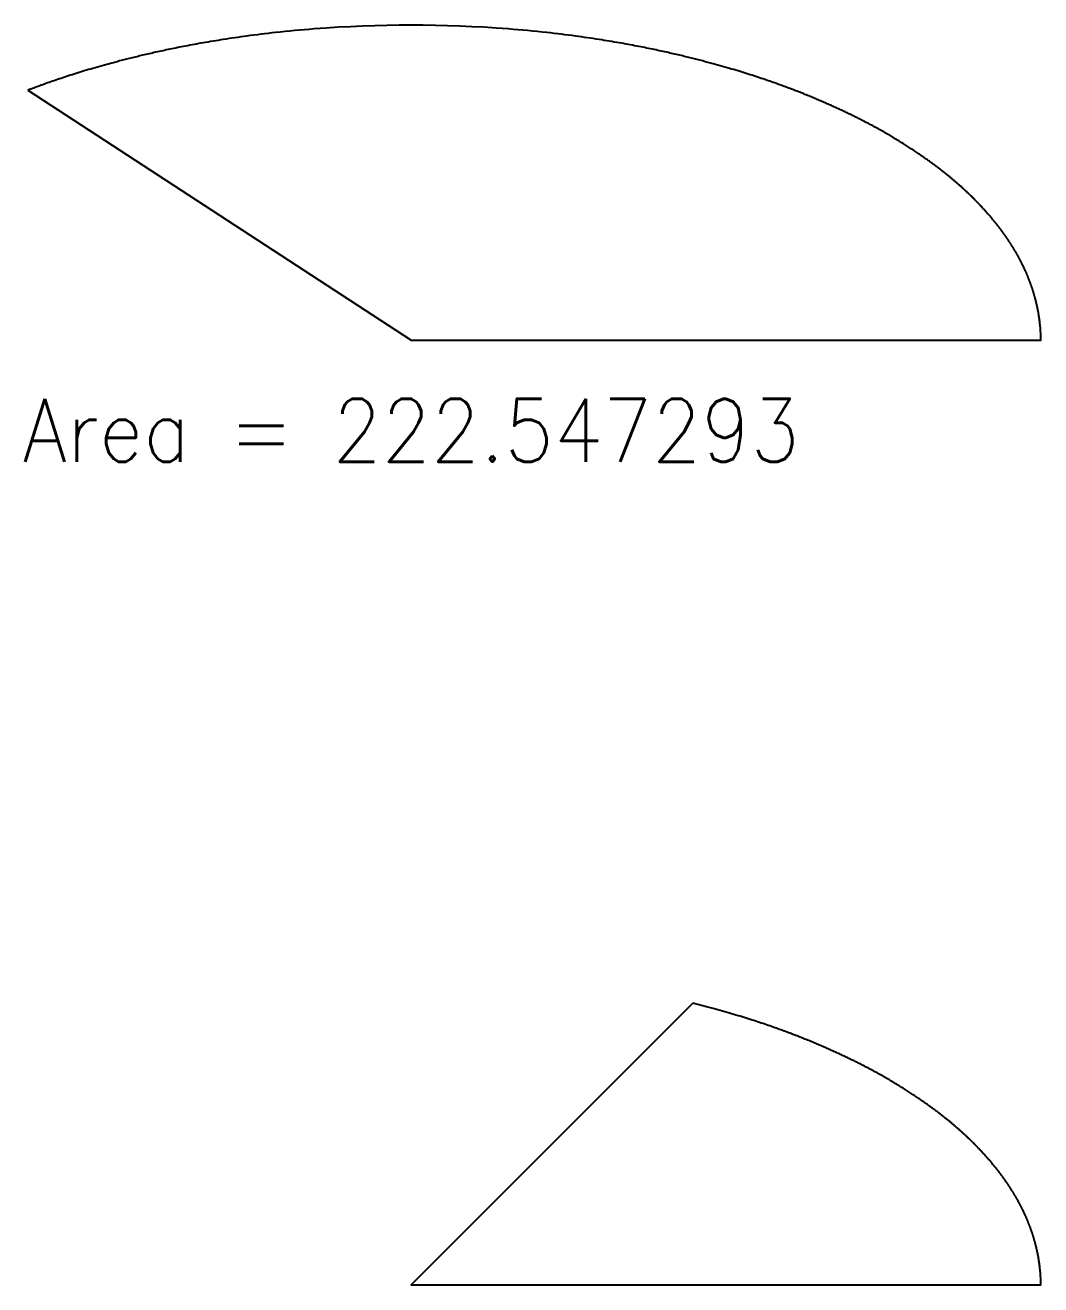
# Model space of a CAD drawing. Header units: millimetres. Extents: x 8 to 230, y -70 to 131.
# Drawn here: x 77.74 to 110, y 30 to 70 of the extents above; entities that cross this region are included whole.
import ezdxf

# ---------------------------------------------------------------- set-up
doc = ezdxf.new("R2010")
doc.units = ezdxf.units.MM
doc.layers.get('0').update_dxf_attribs({"lineweight": 25})
doc.layers.add('measurements', color=30, linetype='Continuous', lineweight=0, true_color=0xff7f00)
doc.styles.add('textstyle20', font='')
doc.styles.get('textstyle20').set_extended_font_data('standard')

msp = doc.modelspace()

# ---------------------------------------------------------------- linework, layer by layer
at = {"flags": 128}
for points in [[(77.822, 67.932), (90, 60), (110, 60, 0.0138), (109.992, 60.276, 0.005742), (109.985, 60.391, 0.004414), (109.977, 60.479, 0.00373), (109.969, 60.554, 0.003294), (109.961, 60.621, 0.002985), (109.954, 60.681, 0.002752), (109.946, 60.737, 0.002568), (109.938, 60.789, 0.002418), (109.93, 60.838, 0.002292), (109.922, 60.884, 0.002186), (109.914, 60.929, 0.002094), (109.905, 60.971, 0.002013), (109.897, 61.013, 0.001942), (109.889, 61.052, 0.001878), (109.881, 61.091, 0.001821), (109.872, 61.128, 0.00177), (109.864, 61.165, 0.001723), (109.855, 61.201, 0.00168), (109.847, 61.235, 0.00164), (109.838, 61.269, 0.001604), (109.83, 61.303, 0.00157), (109.821, 61.335, 0.001539), (109.812, 61.367, 0.00151), (109.803, 61.399, 0.001483), (109.794, 61.43, 0.001457), (109.785, 61.461, 0.001433), (109.776, 61.491, 0.001411), (109.767, 61.521, 0.001389), (109.758, 61.55, 0.001369), (109.749, 61.579, 0.00135), (109.74, 61.608, 0.001332), (109.731, 61.636, 0.001315), (109.721, 61.664, 0.001299), (109.712, 61.692, 0.001284), (109.702, 61.719, 0.001269), (109.693, 61.746, 0.001255), (109.683, 61.773, 0.001242), (109.673, 61.8, 0.001229), (109.664, 61.826, 0.001216), (109.654, 61.853, 0.001205), (109.644, 61.879, 0.001194), (109.634, 61.905, 0.001183), (109.624, 61.93, 0.001173), (109.614, 61.956, 0.001163), (109.603, 61.981, 0.001153), (109.593, 62.007, 0.001144), (109.583, 62.032, 0.001135), (109.572, 62.057, 0.001127), (109.562, 62.081, 0.001119), (109.551, 62.106, 0.001111), (109.541, 62.131, 0.001103), (109.53, 62.155, 0.001096), (109.519, 62.18, 0.001089), (109.508, 62.204, 0.001082), (109.497, 62.228, 0.001076), (109.486, 62.252, 0.001069), (109.475, 62.276, 0.001063), (109.464, 62.3, 0.001057), (109.452, 62.324, 0.001052), (109.441, 62.348, 0.001046), (109.43, 62.371, 0.001041), (109.418, 62.395, 0.001036), (109.406, 62.418, 0.001031), (109.395, 62.442, 0.001026), (109.383, 62.465, 0.001022), (109.371, 62.489, 0.001017), (109.359, 62.512, 0.001013), (109.346, 62.535, 0.001009), (109.334, 62.559, 0.001005), (109.322, 62.582, 0.001001), (109.309, 62.605, 0.000997), (109.297, 62.628, 0.000994), (109.284, 62.651, 0.00099), (109.271, 62.674, 0.000987), (109.259, 62.698, 0.000984), (109.246, 62.721, 0.000981), (109.233, 62.744, 0.000978), (109.219, 62.767, 0.000975), (109.206, 62.79, 0.000972), (109.193, 62.813, 0.000969), (109.179, 62.836, 0.000967), (109.165, 62.859, 0.000964), (109.152, 62.882, 0.000962), (109.138, 62.905, 0.00096), (109.124, 62.928, 0.000957), (109.11, 62.951, 0.000955), (109.095, 62.974, 0.000953), (109.081, 62.997, 0.000951), (109.066, 63.02, 0.000949), (109.052, 63.043, 0.000948), (109.037, 63.066, 0.000946), (109.022, 63.089, 0.000944), (109.007, 63.112, 0.000943), (108.992, 63.135, 0.000942), (108.977, 63.158, 0.00094), (108.961, 63.181, 0.000939), (108.945, 63.204, 0.000938), (108.93, 63.228, 0.000937), (108.914, 63.251, 0.000935), (108.898, 63.274, 0.000934), (108.881, 63.297, 0.000934), (108.865, 63.321, 0.000933), (108.849, 63.344, 0.000932), (108.832, 63.368, 0.000931), (108.815, 63.391, 0.000931), (108.798, 63.414, 0.00093), (108.781, 63.438, 0.00093), (108.763, 63.462, 0.000929), (108.746, 63.485, 0.000929), (108.728, 63.509, 0.000928), (108.71, 63.533, 0.000928), (108.692, 63.557, 0.000928), (108.674, 63.581, 0.000928), (108.656, 63.605, 0.000928), (108.637, 63.629, 0.000928), (108.618, 63.653, 0.000928), (108.599, 63.677, 0.000928), (108.58, 63.701, 0.000928), (108.56, 63.725, 0.000929), (108.541, 63.75, 0.000929), (108.521, 63.774, 0.000929), (108.501, 63.799, 0.00093), (108.481, 63.823, 0.00093), (108.46, 63.848, 0.000931), (108.439, 63.873, 0.000932), (108.418, 63.898, 0.000932), (108.397, 63.923, 0.000933), (108.376, 63.948, 0.000934), (108.354, 63.973, 0.000935), (108.332, 63.998, 0.000936), (108.31, 64.023, 0.000937), (108.287, 64.049, 0.000938), (108.265, 64.074, 0.000939), (108.242, 64.1, 0.00094), (108.218, 64.126, 0.000942), (108.195, 64.152, 0.000943), (108.171, 64.178, 0.000945), (108.147, 64.204, 0.000946), (108.123, 64.23, 0.000948), (108.098, 64.256, 0.000949), (108.073, 64.283, 0.000951), (108.048, 64.309, 0.000953), (108.022, 64.336, 0.000955), (107.996, 64.363, 0.000957), (107.97, 64.39, 0.000959), (107.943, 64.417, 0.000961), (107.916, 64.444, 0.000963), (107.889, 64.472, 0.000965), (107.861, 64.499, 0.000968), (107.833, 64.527, 0.00097), (107.805, 64.555, 0.000972), (107.776, 64.583, 0.000975), (107.747, 64.611, 0.000978), (107.717, 64.64, 0.00098), (107.687, 64.668, 0.000983), (107.657, 64.697, 0.000986), (107.626, 64.726, 0.000989), (107.595, 64.755, 0.000992), (107.563, 64.784, 0.000995), (107.531, 64.813, 0.000999), (107.498, 64.843, 0.001002), (107.465, 64.873, 0.001005), (107.431, 64.903, 0.001009), (107.397, 64.933, 0.001013), (107.362, 64.963, 0.001017), (107.327, 64.994, 0.00102), (107.292, 65.025, 0.001024), (107.255, 65.056, 0.001029), (107.219, 65.087, 0.001033), (107.181, 65.119, 0.001037), (107.143, 65.151, 0.001042), (107.105, 65.183, 0.001046), (107.065, 65.215, 0.001051), (107.025, 65.247, 0.001056), (106.985, 65.28, 0.001061), (106.944, 65.313, 0.001066), (106.902, 65.346, 0.001071), (106.859, 65.38, 0.001077), (106.816, 65.414, 0.001082), (106.772, 65.448, 0.001088), (106.727, 65.482, 0.001094), (106.681, 65.517, 0.0011), (106.635, 65.552, 0.001106), (106.587, 65.587, 0.001113), (106.539, 65.623, 0.001119), (106.49, 65.659, 0.001126), (106.44, 65.695, 0.001133), (106.389, 65.732, 0.00114), (106.337, 65.769, 0.001148), (106.284, 65.806, 0.001155), (106.23, 65.844, 0.001163), (106.175, 65.882, 0.001171), (106.118, 65.92, 0.001179), (106.061, 65.959, 0.001188), (106.002, 65.998, 0.001197), (105.943, 66.038, 0.001206), (105.882, 66.078, 0.001215), (105.819, 66.119, 0.001225), (105.755, 66.16, 0.001235), (105.69, 66.201, 0.001245), (105.624, 66.243, 0.001256), (105.555, 66.285, 0.001267), (105.486, 66.328, 0.001279), (105.414, 66.372, 0.00129), (105.341, 66.416, 0.001303), (105.266, 66.46, 0.001315), (105.19, 66.505, 0.001328), (105.111, 66.551, 0.001342), (105.031, 66.597, 0.001356), (104.948, 66.644, 0.001371), (104.863, 66.691, 0.001386), (104.776, 66.739, 0.001401), (104.687, 66.788, 0.001418), (104.595, 66.837, 0.001435), (104.501, 66.887, 0.001452), (104.403, 66.938, 0.001471), (104.304, 66.989, 0.00149), (104.201, 67.042, 0.00151), (104.095, 67.095, 0.001531), (103.985, 67.149, 0.001553), (103.873, 67.203, 0.001576), (103.757, 67.259, 0.0016), (103.636, 67.315, 0.001625), (103.512, 67.373, 0.001652), (103.384, 67.431, 0.00168), (103.251, 67.49, 0.001709), (103.114, 67.55, 0.00174), (102.971, 67.612, 0.001773), (102.823, 67.674, 0.001808), (102.669, 67.738, 0.001845), (102.509, 67.803, 0.001884), (102.343, 67.869, 0.001926), (102.169, 67.936, 0.00197), (101.988, 68.004, 0.002018), (101.799, 68.074, 0.002069), (101.601, 68.146, 0.002125), (101.394, 68.219, 0.002185), (101.176, 68.293, 0.00225), (100.947, 68.369, 0.002321), (100.706, 68.447, 0.002399), (100.451, 68.526, 0.002486), (100.18, 68.608, 0.002581), (99.894, 68.691, 0.002688), (99.588, 68.776, 0.002809), (99.261, 68.863, 0.002947), (98.909, 68.953, 0.003106), (98.53, 69.045, 0.003292), (98.118, 69.139, 0.003515), (97.666, 69.236, 0.003787), (97.167, 69.336, 0.004131), (96.608, 69.438, 0.004584), (95.971, 69.544, 0.00522), (95.226, 69.653, 0.006213), (94.313, 69.765, 0.008125), (93.083, 69.88, 0.038771), (86.917, 69.88, 0.008125), (85.687, 69.765, 0.006213), (84.774, 69.653, 0.00522), (84.029, 69.544, 0.004584), (83.392, 69.438, 0.004131), (82.833, 69.336, 0.003787), (82.334, 69.236, 0.003515), (81.882, 69.139, 0.003292), (81.47, 69.045, 0.003106), (81.091, 68.953, 0.002947), (80.739, 68.863, 0.002809), (80.412, 68.776, 0.002688), (80.106, 68.691, 0.002581), (79.82, 68.608, 0.002486), (79.549, 68.526, 0.002399), (79.294, 68.447, 0.002321), (79.053, 68.369, 0.00225), (78.824, 68.293, 0.002185), (78.606, 68.219, 0.002125), (78.399, 68.146, 0.002069), (78.201, 68.074, 0.002018), (78.012, 68.004, 0.00197), (77.831, 67.936, 0.000098)], [(98.944, 38.944), (90, 30), (110, 30, 0.0138), (109.992, 30.276, 0.005742), (109.985, 30.391, 0.004414), (109.977, 30.479, 0.00373), (109.969, 30.554, 0.003294), (109.961, 30.621, 0.002985), (109.954, 30.681, 0.002752), (109.946, 30.737, 0.002568), (109.938, 30.789, 0.002418), (109.93, 30.838, 0.002292), (109.922, 30.884, 0.002186), (109.914, 30.929, 0.002094), (109.905, 30.971, 0.002013), (109.897, 31.013, 0.001942), (109.889, 31.052, 0.001878), (109.881, 31.091, 0.001821), (109.872, 31.128, 0.00177), (109.864, 31.165, 0.001723), (109.855, 31.201, 0.00168), (109.847, 31.235, 0.00164), (109.838, 31.269, 0.001604), (109.83, 31.303, 0.00157), (109.821, 31.335, 0.001539), (109.812, 31.367, 0.00151), (109.803, 31.399, 0.001483), (109.794, 31.43, 0.001457), (109.785, 31.461, 0.001433), (109.776, 31.491, 0.001411), (109.767, 31.521, 0.001389), (109.758, 31.55, 0.001369), (109.749, 31.579, 0.00135), (109.74, 31.608, 0.001332), (109.731, 31.636, 0.001315), (109.721, 31.664, 0.001299), (109.712, 31.692, 0.001284), (109.702, 31.719, 0.001269), (109.693, 31.746, 0.001255), (109.683, 31.773, 0.001242), (109.673, 31.8, 0.001229), (109.664, 31.826, 0.001216), (109.654, 31.853, 0.001205), (109.644, 31.879, 0.001194), (109.634, 31.905, 0.001183), (109.624, 31.93, 0.001173), (109.614, 31.956, 0.001163), (109.603, 31.981, 0.001153), (109.593, 32.007, 0.001144), (109.583, 32.032, 0.001135), (109.572, 32.057, 0.001127), (109.562, 32.081, 0.001119), (109.551, 32.106, 0.001111), (109.541, 32.131, 0.001103), (109.53, 32.155, 0.001096), (109.519, 32.18, 0.001089), (109.508, 32.204, 0.001082), (109.497, 32.228, 0.001076), (109.486, 32.252, 0.001069), (109.475, 32.276, 0.001063), (109.464, 32.3, 0.001057), (109.452, 32.324, 0.001052), (109.441, 32.348, 0.001046), (109.43, 32.371, 0.001041), (109.418, 32.395, 0.001036), (109.406, 32.418, 0.001031), (109.395, 32.442, 0.001026), (109.383, 32.465, 0.001022), (109.371, 32.489, 0.001017), (109.359, 32.512, 0.001013), (109.346, 32.535, 0.001009), (109.334, 32.559, 0.001005), (109.322, 32.582, 0.001001), (109.309, 32.605, 0.000997), (109.297, 32.628, 0.000994), (109.284, 32.651, 0.00099), (109.271, 32.674, 0.000987), (109.259, 32.698, 0.000984), (109.246, 32.721, 0.000981), (109.233, 32.744, 0.000978), (109.219, 32.767, 0.000975), (109.206, 32.79, 0.000972), (109.193, 32.813, 0.000969), (109.179, 32.836, 0.000967), (109.165, 32.859, 0.000964), (109.152, 32.882, 0.000962), (109.138, 32.905, 0.00096), (109.124, 32.928, 0.000957), (109.11, 32.951, 0.000955), (109.095, 32.974, 0.000953), (109.081, 32.997, 0.000951), (109.066, 33.02, 0.000949), (109.052, 33.043, 0.000948), (109.037, 33.066, 0.000946), (109.022, 33.089, 0.000944), (109.007, 33.112, 0.000943), (108.992, 33.135, 0.000942), (108.977, 33.158, 0.00094), (108.961, 33.181, 0.000939), (108.945, 33.204, 0.000938), (108.93, 33.228, 0.000937), (108.914, 33.251, 0.000935), (108.898, 33.274, 0.000934), (108.881, 33.297, 0.000934), (108.865, 33.321, 0.000933), (108.849, 33.344, 0.000932), (108.832, 33.368, 0.000931), (108.815, 33.391, 0.000931), (108.798, 33.414, 0.00093), (108.781, 33.438, 0.00093), (108.763, 33.462, 0.000929), (108.746, 33.485, 0.000929), (108.728, 33.509, 0.000928), (108.71, 33.533, 0.000928), (108.692, 33.557, 0.000928), (108.674, 33.581, 0.000928), (108.656, 33.605, 0.000928), (108.637, 33.629, 0.000928), (108.618, 33.653, 0.000928), (108.599, 33.677, 0.000928), (108.58, 33.701, 0.000928), (108.56, 33.725, 0.000929), (108.541, 33.75, 0.000929), (108.521, 33.774, 0.000929), (108.501, 33.799, 0.00093), (108.481, 33.823, 0.00093), (108.46, 33.848, 0.000931), (108.439, 33.873, 0.000932), (108.418, 33.898, 0.000932), (108.397, 33.923, 0.000933), (108.376, 33.948, 0.000934), (108.354, 33.973, 0.000935), (108.332, 33.998, 0.000936), (108.31, 34.023, 0.000937), (108.287, 34.049, 0.000938), (108.265, 34.074, 0.000939), (108.242, 34.1, 0.00094), (108.218, 34.126, 0.000942), (108.195, 34.152, 0.000943), (108.171, 34.178, 0.000945), (108.147, 34.204, 0.000946), (108.123, 34.23, 0.000948), (108.098, 34.256, 0.000949), (108.073, 34.283, 0.000951), (108.048, 34.309, 0.000953), (108.022, 34.336, 0.000955), (107.996, 34.363, 0.000957), (107.97, 34.39, 0.000959), (107.943, 34.417, 0.000961), (107.916, 34.444, 0.000963), (107.889, 34.472, 0.000965), (107.861, 34.499, 0.000968), (107.833, 34.527, 0.00097), (107.805, 34.555, 0.000972), (107.776, 34.583, 0.000975), (107.747, 34.611, 0.000978), (107.717, 34.64, 0.00098), (107.687, 34.668, 0.000983), (107.657, 34.697, 0.000986), (107.626, 34.726, 0.000989), (107.595, 34.755, 0.000992), (107.563, 34.784, 0.000995), (107.531, 34.813, 0.000999), (107.498, 34.843, 0.001002), (107.465, 34.873, 0.001005), (107.431, 34.903, 0.001009), (107.397, 34.933, 0.001013), (107.362, 34.963, 0.001017), (107.327, 34.994, 0.00102), (107.292, 35.025, 0.001024), (107.255, 35.056, 0.001029), (107.219, 35.087, 0.001033), (107.181, 35.119, 0.001037), (107.143, 35.151, 0.001042), (107.105, 35.183, 0.001046), (107.065, 35.215, 0.001051), (107.025, 35.247, 0.001056), (106.985, 35.28, 0.001061), (106.944, 35.313, 0.001066), (106.902, 35.346, 0.001071), (106.859, 35.38, 0.001077), (106.816, 35.414, 0.001082), (106.772, 35.448, 0.001088), (106.727, 35.482, 0.001094), (106.681, 35.517, 0.0011), (106.635, 35.552, 0.001106), (106.587, 35.587, 0.001113), (106.539, 35.623, 0.001119), (106.49, 35.659, 0.001126), (106.44, 35.695, 0.001133), (106.389, 35.732, 0.00114), (106.337, 35.769, 0.001148), (106.284, 35.806, 0.001155), (106.23, 35.844, 0.001163), (106.175, 35.882, 0.001171), (106.118, 35.92, 0.001179), (106.061, 35.959, 0.001188), (106.002, 35.998, 0.001197), (105.943, 36.038, 0.001206), (105.882, 36.078, 0.001215), (105.819, 36.119, 0.001225), (105.755, 36.16, 0.001235), (105.69, 36.201, 0.001245), (105.624, 36.243, 0.001256), (105.555, 36.285, 0.001267), (105.486, 36.328, 0.001279), (105.414, 36.372, 0.00129), (105.341, 36.416, 0.001303), (105.266, 36.46, 0.001315), (105.19, 36.505, 0.001328), (105.111, 36.551, 0.001342), (105.031, 36.597, 0.001356), (104.948, 36.644, 0.001371), (104.863, 36.691, 0.001386), (104.776, 36.739, 0.001401), (104.687, 36.788, 0.001418), (104.595, 36.837, 0.001435), (104.501, 36.887, 0.001452), (104.403, 36.938, 0.001471), (104.304, 36.989, 0.00149), (104.201, 37.042, 0.00151), (104.095, 37.095, 0.001531), (103.985, 37.149, 0.001553), (103.873, 37.203, 0.001576), (103.757, 37.259, 0.0016), (103.636, 37.315, 0.001625), (103.512, 37.373, 0.001652), (103.384, 37.431, 0.00168), (103.251, 37.49, 0.001709), (103.114, 37.55, 0.00174), (102.971, 37.612, 0.001773), (102.823, 37.674, 0.001808), (102.669, 37.738, 0.001845), (102.509, 37.803, 0.001884), (102.343, 37.869, 0.001926), (102.169, 37.936, 0.00197), (101.988, 38.004, 0.002018), (101.799, 38.074, 0.002069), (101.601, 38.146, 0.002125), (101.394, 38.219, 0.002185), (101.176, 38.293, 0.00225), (100.947, 38.369, 0.002321), (100.706, 38.447, 0.002399), (100.451, 38.526, 0.002486), (100.18, 38.608, 0.002581), (99.894, 38.691, 0.002688), (99.588, 38.776, 0.002809), (99.261, 38.863, 0.002655)]]:
    msp.add_lwpolyline(points, format="xyb", close=True, dxfattribs=at)

# ---------------------------------------------------------------- texts
at = {"layer": 'measurements', "insert": (90, 57.136), "char_height": 2, "attachment_point": 5, "style": 'textstyle20'}
msp.add_mtext('Area = 222.547293', dxfattribs=at)

doc.saveas('drawing.dxf')
